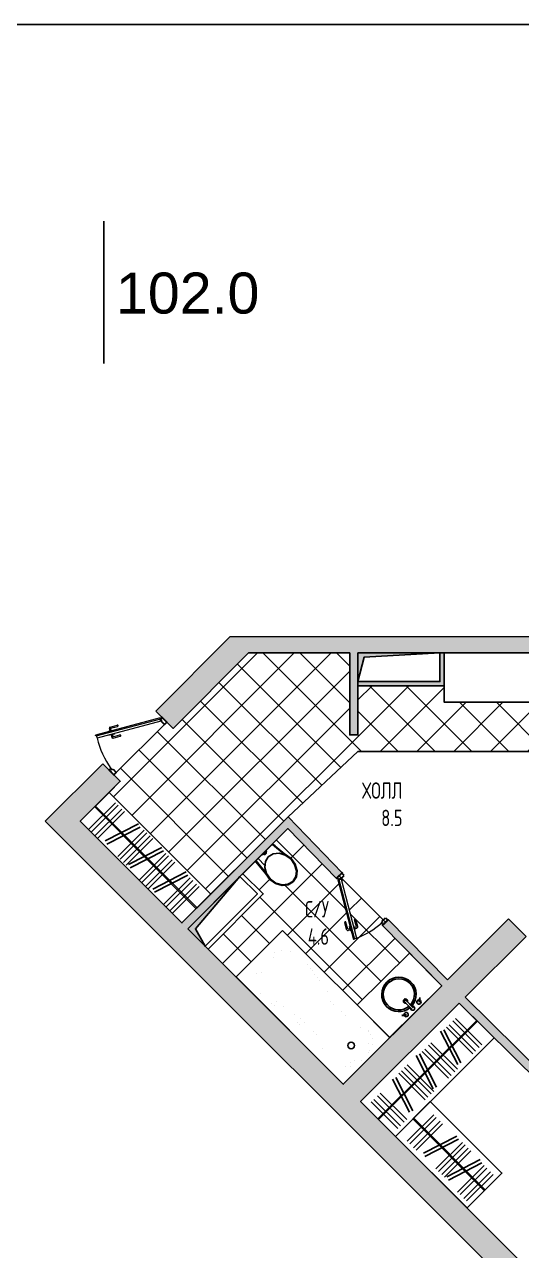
# Model space of a CAD drawing. Header units: millimetres. Extents: x -7516 to 14738, y -3327 to 3625.
# Drawn here: x 4560.4 to 4620.9, y 2876.3 to 3025.8 of the extents above; entities that cross this region are included whole.
import ezdxf

# ---------------------------------------------------------------- set-up
doc = ezdxf.new("R2010")
doc.units = ezdxf.units.MM
doc.header["$LTSCALE"] = 1.5
for name, color, linetype in [('КАНАЛЫ', 253, 'Continuous'), ('кафель', 9, 'Continuous'), ('МЕБЕЛЬ ОСНОВ', 7, 'Continuous'), ('Основные тонкие', 7, 'Continuous')]:
    doc.layers.add(name, color=color, linetype=linetype)
doc.layers.add('новый план', color=6, linetype='Continuous', lineweight=30)
doc.layers.add('СТЕНЫ', color=30, linetype='Continuous', lineweight=30)
doc.styles.add('ARIAL', font='arial.ttf')
doc.styles.add('style1', font='txt.shx', dxfattribs={"width": 0.7, "height": 2.5})

# ---------------------------------------------------------------- blocks, each defined once
blk = doc.blocks.new('дверь наружный')
at = {"color": 0}
for p, q in [((6145.733, 3000.616), (6145.733, 3000.116)), ((6150.283, 3000.616), (6150.283, 3000.116)), ((6145.933, 3000.567), (6145.733, 3000.567)), ((6145.733, 3000.567), (6145.733, 3000.165)), ((6145.733, 3000.165), (6145.882, 3000.165)), ((6145.882, 3000.292), (6145.882, 3000.165)), ((6145.933, 3000.292), (6145.933, 3000.567)), ((6150.083, 3000.292), (6150.083, 3000.567)), ((6150.083, 3000.567), (6150.283, 3000.567)), ((6150.134, 3000.292), (6150.134, 3000.165)), ((6150.283, 3000.165), (6150.134, 3000.165)), ((6150.283, 3000.567), (6150.283, 3000.165))]:
    blk.add_line(p, q, dxfattribs=at)
at = {"color": 0, "lineweight": 9}
for p, q in [((6145.84, 3000.105), (6145.875, 3000.165)), ((6145.84, 3000.105), (6149.369, 2998.068)), ((6145.883, 3000.292), (6145.933, 3000.292)), ((6145.883, 3000.161), (6145.949, 3000.275)), ((6145.949, 3000.275), (6149.434, 2998.262)), ((6150.133, 3000.292), (6150.083, 3000.292)), ((6148.688, 2998.89), (6148.308, 2999.11)), ((6148.732, 2998.956), (6148.348, 2999.178)), ((6148.382, 2998.349), (6147.997, 2998.571)), ((6148.417, 2998.42), (6148.037, 2998.64)), ((6148.379, 2998.611), (6148.391, 2998.631)), ((6148.633, 2998.465), (6148.379, 2998.611)), ((6148.489, 2998.544), (6148.417, 2998.42)), ((6148.557, 2998.505), (6148.483, 2998.376)), ((6148.492, 2998.806), (6148.506, 2998.83)), ((6148.506, 2998.83), (6148.759, 2998.684)), ((6148.617, 2998.766), (6148.688, 2998.89)), ((6148.645, 2998.485), (6148.633, 2998.465)), ((6148.685, 2998.727), (6148.759, 2998.855)), ((6148.685, 2998.727), (6148.719, 2998.786)), ((6148.759, 2998.684), (6148.746, 2998.66)), ((6149.368, 2998.148), (6149.434, 2998.262))]:
    blk.add_line(p, q, dxfattribs=at)
at = {"color": 0, "lineweight": 0}
for p, q in [((6145.875, 3000.165), (6149.403, 2998.128)), ((6149.403, 2998.128), (6149.369, 2998.068))]:
    blk.add_line(p, q, dxfattribs=at)
at = {"color": 0}
blk.add_circle((6145.904, 3000.24), 0.0212, dxfattribs=at)
at = {"color": 0, "lineweight": 0}
blk.add_arc((6144.991, 3000.976), 5.206, 328.58926, 351.04465, dxfattribs=at)
at = {"color": 0, "lineweight": 9}
for centre, major_axis, start_param, end_param in [((6148.328, 2999.144), (-0.0102, 0.0381), 5.497787, 8.63938), ((6148.017, 2998.606), (-0.0102, 0.0381), 5.497787, 8.63938), ((6148.419, 2998.413), (-0.0192, 0.0715), 2.356194, 3.926991), ((6148.695, 2998.892), (-0.0715, -0.0192), 2.356194, 3.926991)]:
    blk.add_ellipse(centre, major_axis=major_axis, ratio=1, start_param=start_param, end_param=end_param, dxfattribs=at)
blk = doc.blocks.new('дверь45С')
at = {"color": 7, "lineweight": 9}
for p, q in [((620.66, 171.423), (620.533, 171.389)), ((621.497, 167.796), (620.533, 171.389)), ((620.65, 171.462), (620.716, 171.48)), ((621.626, 167.821), (620.65, 171.462)), ((621.693, 167.839), (620.716, 171.48)), ((620.463, 170.692), (620.579, 170.262)), ((620.659, 170.821), (620.516, 170.782)), ((620.679, 170.744), (620.541, 170.707)), ((620.541, 170.707), (620.655, 170.283)), ((620.659, 170.821), (620.593, 170.803)), ((620.637, 170.903), (620.663, 170.911)), ((620.713, 170.621), (620.637, 170.903)), ((620.739, 170.628), (620.713, 170.621)), ((620.858, 170.963), (620.881, 170.969)), ((620.881, 170.969), (620.957, 170.686)), ((620.906, 170.887), (621.049, 170.925)), ((620.927, 170.811), (621.065, 170.848)), ((620.957, 170.686), (620.934, 170.68)), ((621.065, 170.848), (621.179, 170.423)), ((621.14, 170.873), (621.255, 170.444)), ((621.624, 167.83), (621.497, 167.796)), ((621.693, 167.839), (621.626, 167.821))]:
    blk.add_line(p, q, dxfattribs=at)
at = {"color": 7, "lineweight": 30}
for p, q in [((618.599, 170.249), (618.952, 170.603)), ((618.633, 170.284), (618.917, 170.568)), ((618.917, 170.568), (619.023, 170.462)), ((618.933, 170.372), (619.023, 170.462)), ((618.775, 170.142), (618.633, 170.284)), ((618.969, 170.337), (618.775, 170.142)), ((618.934, 170.372), (618.969, 170.337)), ((621.495, 167.772), (621.301, 167.578)), ((621.301, 167.578), (621.443, 167.436)), ((621.408, 167.402), (621.762, 167.755)), ((621.443, 167.436), (621.727, 167.72)), ((621.531, 167.737), (621.495, 167.772)), ((621.531, 167.736), (621.621, 167.826)), ((621.727, 167.72), (621.621, 167.826))]:
    blk.add_line(p, q, dxfattribs=at)
at = {"color": 7}
blk.add_circle((621.553, 167.788), 0.0212, dxfattribs=at)
at = {"color": 7, "lineweight": 9}
blk.add_arc((622.223, 166.941), 4.759, 110.8088, 132.26568, dxfattribs=at)
for centre, major_axis, start_param, end_param in [((620.535, 170.711), (0.0641, -0.037), 2.356194, 3.926991), ((621.069, 170.854), (-0.037, -0.0641), 2.356194, 3.926991), ((621.217, 170.434), (-0.0197, -0.0342), 5.497787, 8.63938), ((620.617, 170.273), (-0.0197, -0.0342), 5.497787, 8.63938)]:
    blk.add_ellipse(centre, major_axis=major_axis, ratio=1, start_param=start_param, end_param=end_param, dxfattribs=at)
blk = doc.blocks.new('рпр')
at = {"layer": 'МЕБЕЛЬ ОСНОВ', "color": 7}
for p, q in [((4888.37, 2986.87), (4888.15, 2984.66)), ((4888.41, 2986.97), (4888.22, 2985.01)), ((4888.28, 2985.08), (4888.46, 2986.92)), ((4888.36, 2986.84), (4888.37, 2986.92)), ((4888.37, 2986.92), (4888.41, 2986.97)), ((4888.41, 2986.97), (4888.4, 2986.81)), ((4888.41, 2986.97), (4889.54, 2986.97)), ((4888.41, 2986.97), (4889.54, 2986.97)), ((4888.46, 2986.92), (4888.41, 2986.97)), ((4889.22, 2986.08), (4888.65, 2985.63)), ((4889.88, 2986.24), (4889.22, 2986.08)), ((4889.54, 2986.97), (4890.22, 2986.97)), ((4889.6, 2986.82), (4889.54, 2986.97)), ((4890.16, 2986.82), (4889.6, 2986.82)), ((4889.7, 2986.77), (4889.87, 2986.77)), ((4889.79, 2986.7), (4889.7, 2986.77)), ((4889.87, 2986.77), (4889.73, 2986.77)), ((4889.73, 2986.77), (4890.06, 2986.77)), ((4889.96, 2986.7), (4889.79, 2986.7)), ((4890.55, 2986.07), (4889.88, 2986.24)), ((4890.06, 2986.77), (4889.96, 2986.7)), ((4890.22, 2986.97), (4890.16, 2986.82)), ((4890.22, 2986.97), (4891.33, 2986.97)), ((4891.11, 2985.61), (4890.55, 2986.07)), ((4891.33, 2986.97), (4891.28, 2986.92)), ((4891.28, 2986.92), (4891.47, 2985.08)), ((4891.33, 2986.97), (4891.37, 2986.92)), ((4891.37, 2986.57), (4891.33, 2986.97)), ((4891.37, 2986.92), (4891.4, 2986.62)), ((4891.4, 2986.62), (4891.37, 2986.57)), ((4891.37, 2986.57), (4891.37, 2986.57)), ((4888.2, 2984.98), (4888.06, 2984.13)), ((4888.27, 2984.94), (4888.13, 2984.13)), ((4888.24, 2985.04), (4888.2, 2984.98)), ((4888.65, 2985.63), (4888.27, 2984.94)), ((4891.48, 2984.92), (4891.11, 2985.61)), ((4891.61, 2984.11), (4891.48, 2984.92)), ((4891.55, 2984.95), (4891.51, 2985.03)), ((4891.68, 2984.11), (4891.55, 2984.95)), ((4888.06, 2984.13), (4888.19, 2983.29)), ((4888.13, 2984.13), (4888.26, 2983.32)), ((4888.19, 2983.29), (4888.58, 2982.57)), ((4888.26, 2983.32), (4888.63, 2982.63)), ((4891.09, 2982.61), (4891.48, 2983.3)), ((4891.14, 2982.55), (4891.54, 2983.26)), ((4891.48, 2983.3), (4891.61, 2984.11)), ((4891.54, 2983.26), (4891.68, 2984.11)), ((4888.58, 2982.57), (4889.17, 2982.09)), ((4888.63, 2982.63), (4889.19, 2982.17)), ((4889.17, 2982.09), (4889.86, 2981.92)), ((4889.19, 2982.17), (4889.86, 2982)), ((4889.86, 2982), (4890.53, 2982.16)), ((4889.86, 2981.92), (4890.55, 2982.08)), ((4890.53, 2982.16), (4891.09, 2982.61)), ((4890.55, 2982.08), (4891.14, 2982.55))]:
    blk.add_line(p, q, dxfattribs=at)
at = {"layer": 'МЕБЕЛЬ ОСНОВ', "color": 7, "ltscale": 1.5}
blk.add_lwpolyline([(4891.51, 2985.03), (4891.37, 2986.57)], dxfattribs=at)

msp = doc.modelspace()

# ---------------------------------------------------------------- hatches: boundary and pattern name
at = {"layer": 'кафель', "ltscale": 1.5, "true_color": 0x939598}
h = msp.add_hatch(dxfattribs=at)
h.set_pattern_fill('ANSI37', color=252, angle=90)
h.set_pattern_definition([(135, (4324.1642, 3286.23), (-2.245064, -2.245064), []), (225, (4324.1642, 3286.23), (2.245064, -2.245064), [])])
h.paths.add_polyline_path([(4583.08, 2919.74), (4570.68, 2932.15), (4572.03, 2933.5), (4572.03, 2933.5), (4571.26, 2934.28), (4577.69, 2940.71), (4578.47, 2939.93), (4578.47, 2939.94), (4587.68, 2949.14), (4599.99, 2949.14), (4599.99, 2939.14), (4600.99, 2939.14), (4600.99, 2945.14), (4611.49, 2945.14), (4611.49, 2943.14), (4640.84, 2943.14), (4640.84, 2942.93), (4641.4, 2942.93), (4641.4, 2943.14), (4641.7, 2943.14), (4641.7, 2942.93), (4642.27, 2942.93), (4642.27, 2943.14), (4642.57, 2943.14), (4642.57, 2942.93), (4643.14, 2942.93), (4643.14, 2943.14), (4643.44, 2943.14), (4643.44, 2942.93), (4644.01, 2942.93), (4644.01, 2943.14), (4645.54, 2943.14), (4645.54, 2942.93), (4646.11, 2942.93), (4646.11, 2943.14), (4658.46, 2943.14), (4658.46, 2937.14), (4600.99, 2937.14), (4592.48, 2929.15)])
at = {"layer": 'кафель', "ltscale": 1.5, "true_color": 0x000000}
h = msp.add_hatch(color=18, dxfattribs=at)
h.dxf.hatch_style = 1
h.paths.add_polyline_path([(4600.99, 2945.64), (4600.99, 2949.14), (4610.99, 2949.14), (4601.75, 2948.62)])
at = {"layer": 'кафель', "ltscale": 1.5, "true_color": 0x939598}
h = msp.add_hatch(color=252, dxfattribs=at)
h.dxf.hatch_style = 1
h.paths.add_polyline_path([(4600.99, 2945.14), (4600.99, 2945.64), (4610.99, 2945.64), (4610.99, 2949.14), (4611.49, 2949.14), (4611.49, 2945.14)])
at = {"layer": 'кафель', "ltscale": 1.5, "true_color": 0x6b6d70}
h = msp.add_hatch(color=251, dxfattribs=at)
h.dxf.hatch_style = 1
h.paths.add_polyline_path([(4614.05, 2907.15), (4626.8, 2894.56), (4627.4, 2894.56), (4627.4, 2893.56), (4626.39, 2893.56), (4613.35, 2906.44), (4601.33, 2894.43), (4676.99, 2818.77), (4684.37, 2826.25), (4686.49, 2824.13), (4677, 2814.52), (4565.03, 2926.49), (4562.9, 2928.61), (4569.91, 2935.62), (4572.03, 2933.5), (4567.15, 2928.61), (4579.55, 2916.21), (4592.48, 2929.15), (4599.09, 2922.33), (4598.38, 2921.63), (4592.47, 2927.72), (4586.63, 2921.88), (4581.19, 2915.51), (4582.39, 2913.37), (4599.21, 2896.55), (4611.22, 2908.56), (4603.99, 2915.92), (4604.7, 2916.63), (4611.93, 2909.26), (4619.36, 2916.7), (4621.48, 2914.58)])
at = {"layer": 'кафель', "ltscale": 1.5, "true_color": 0x939598}
h = msp.add_hatch(color=252, dxfattribs=at)
h.dxf.hatch_style = 1
h.paths.add_polyline_path([(4565.03, 2926.49), (4562.9, 2928.61), (4569.91, 2935.62), (4572.03, 2933.5), (4567.15, 2928.61), (4579.55, 2916.21), (4592.48, 2929.15), (4599.09, 2922.33), (4598.38, 2921.63), (4592.47, 2927.72), (4580.26, 2915.5), (4599.21, 2896.55), (4611.22, 2908.56), (4603.99, 2915.92), (4604.7, 2916.63), (4611.93, 2909.26), (4619.36, 2916.7), (4621.48, 2914.58), (4614.05, 2907.15), (4626.8, 2894.56), (4627.4, 2894.56), (4627.4, 2893.56), (4626.39, 2893.56), (4613.35, 2906.44), (4601.33, 2894.43), (4676.99, 2818.77), (4684.37, 2826.25), (4686.49, 2824.13), (4677, 2814.52)])
h = msp.add_hatch(dxfattribs=at)
h.set_pattern_fill('ANSI37', color=252, angle=90)
h.set_pattern_definition([(135, (4595.2914, 3007.413), (-2.24506, -2.24506), []), (225, (4595.2914, 3007.413), (2.24506, -2.24506), [])])
h.paths.add_polyline_path([(4591.81, 2915.31), (4586.13, 2909.63), (4582.73, 2913.03), (4589.45, 2919.75), (4586.98, 2922.22), (4592.47, 2927.72), (4598.38, 2921.63), (4598.73, 2921.98), (4604.35, 2916.29), (4603.99, 2915.92), (4607.29, 2912.55), (4600.91, 2906.21)])
h.paths.add_polyline_path([(4600.56, 2914.3), (4598.68, 2921.5), (4598.93, 2921.57), (4600.81, 2914.37)], flags=16)
edge = h.paths.add_edge_path(flags=16)
edge.add_line((4599.38, 2916.27), (4599.61, 2915.41))
edge.add_ellipse((4599.75, 2915.45), major_axis=(-0.105, -0.105), ratio=1, start_angle=-30.3412, end_angle=59.6588)
edge.add_line((4599.79, 2915.3), (4600.08, 2915.38))
edge.add_line((4600.08, 2915.38), (4600.12, 2915.22))
edge.add_line((4600.12, 2915.22), (4600.45, 2914.19))
edge.add_line((4600.45, 2914.19), (4598.54, 2921.49))
edge.add_line((4598.54, 2921.49), (4598.67, 2921.52))
edge.add_line((4598.67, 2921.52), (4598.68, 2921.51))
edge.add_line((4598.68, 2921.51), (4598.79, 2921.62))
edge.add_arc((4598.82, 2921.59), 0.0425, 494.6588, 630)
edge.add_arc((4598.82, 2921.59), 0.0425, 630, 764.6588)
edge.add_line((4598.85, 2921.62), (4598.93, 2921.62))
edge.add_line((4598.93, 2921.62), (4599.32, 2922))
edge.add_line((4599.32, 2922), (4599.04, 2922.29))
edge.add_line((4599.04, 2922.29), (4598.47, 2921.72))
edge.add_line((4598.47, 2921.72), (4598.67, 2921.52))
edge.add_line((4598.67, 2921.52), (4598.54, 2921.49))
edge.add_line((4598.54, 2921.49), (4600.03, 2915.8))
edge.add_line((4600.03, 2915.8), (4599.98, 2915.78))
edge.add_line((4599.98, 2915.78), (4600.04, 2915.53))
edge.add_line((4600.04, 2915.53), (4599.76, 2915.46))
edge.add_line((4599.76, 2915.46), (4599.53, 2916.31))
edge.add_ellipse((4599.46, 2916.29), major_axis=(-0.0558, -0.0558), ratio=1, start_angle=149.6588, end_angle=329.6588)
edge = h.paths.add_edge_path(flags=16)
edge.add_line((4600.57, 2915.51), (4600.7, 2915.54))
edge.add_line((4600.7, 2915.54), (4600.86, 2915.58))
edge.add_ellipse((4600.82, 2915.73), major_axis=(-0.105, 0.105), ratio=1, start_angle=149.6588, end_angle=239.6588)
edge.add_line((4600.96, 2915.77), (4600.74, 2916.62))
edge.add_ellipse((4600.66, 2916.6), major_axis=(-0.0558, -0.0558), ratio=1, start_angle=149.6588, end_angle=329.6588)
edge.add_line((4600.58, 2916.58), (4600.81, 2915.73))
edge.add_line((4600.81, 2915.73), (4600.53, 2915.66))
edge.add_line((4600.53, 2915.66), (4600.57, 2915.51))
h.paths.add_polyline_path([(4589.8, 2925.05), (4589.86, 2924.9), (4589.47, 2924.5), (4589.32, 2924.56), (4589.32, 2924.56)], flags=17)
h.paths.add_polyline_path([(4590.59, 2925.84), (4590.9, 2925.58), (4590.86, 2925.54), (4590.59, 2925.77), (4590.58, 2925.84)], flags=17)
h.paths.add_polyline_path([(4588.56, 2923.66), (4588.57, 2923.71), (4588.62, 2923.65), (4589.77, 2922.25), (4589.8, 2922.16)], flags=16)
h.paths.add_polyline_path([(4603.85, 2916.21), (4604.06, 2915.99), (4604.63, 2916.56), (4604.35, 2916.84), (4603.96, 2916.46), (4604.03, 2916.38)], flags=16)
h.paths.add_polyline_path([(4593.12, 2921.23), (4593.5, 2921.83), (4593.58, 2922.58), (4593.36, 2923.37), (4592.86, 2924.06), (4592.17, 2924.56), (4592.08, 2924.59), (4591.39, 2924.72), (4590.67, 2924.65), (4590.08, 2924.29), (4589.72, 2923.71), (4589.64, 2922.99), (4589.86, 2922.24), (4590.33, 2921.57), (4590.28, 2921.52), (4590.97, 2921.02), (4591.76, 2920.78), (4592.51, 2920.86)], flags=16)
h.paths.add_polyline_path([(4589.69, 2924.55), (4589.81, 2924.68), (4589.83, 2924.79), (4589.59, 2924.56), (4589.57, 2924.54)], flags=16)
at = {"layer": 'МЕБЕЛЬ ОСНОВ', "ltscale": 1.5, "true_color": 0x939598}
h = msp.add_hatch(color=252, dxfattribs=at)
h.dxf.hatch_style = 1
h.paths.add_polyline_path([(4578.47, 2939.94), (4576.35, 2942.06), (4576.35, 2942.06), (4585.44, 2951.14), (4674.49, 2951.14), (4674.49, 2954.14), (4676.49, 2954.14), (4676.49, 2954.72), (4709.98, 2954.72), (4709.98, 2938.64), (4706.98, 2938.64), (4706.99, 2948.72), (4703.98, 2948.72), (4703.98, 2951.72), (4679.49, 2951.72), (4679.49, 2949.14), (4600.99, 2949.14), (4600.99, 2939.14), (4599.99, 2939.14), (4599.99, 2949.14), (4587.68, 2949.14)])

# ---------------------------------------------------------------- linework, layer by layer
for p, q in [((4571.46, 2930.88), (4568.22, 2927.66)), ((4571.77, 2930.57), (4568.53, 2927.34)), ((4568.92, 2930.38), (4581.3, 2917.95)), ((4581.39, 2918.04), (4569.01, 2930.47)), ((4572.23, 2930.11), (4568.99, 2926.88)), ((4572.54, 2929.8), (4569.3, 2926.57)), ((4574.25, 2928.3), (4570.19, 2926.21)), ((4574.46, 2927.9), (4570.39, 2925.81)), ((4574.96, 2927.53), (4571.73, 2924.31)), ((4575.28, 2927.22), (4572.04, 2923.99)), ((4575.67, 2926.82), (4572.44, 2923.59)), ((4575.99, 2926.5), (4572.75, 2923.28)), ((4577.11, 2925.42), (4573.05, 2923.33)), ((4577.31, 2925.02), (4573.25, 2922.93)), ((4577.6, 2924.7), (4574.37, 2921.47)), ((4577.92, 2924.38), (4574.68, 2921.16)), ((4578.37, 2923.93), (4575.14, 2920.7)), ((4578.69, 2923.61), (4575.45, 2920.39)), ((4580.07, 2922.44), (4576.01, 2920.35)), ((4580.27, 2922.05), (4576.21, 2919.96)), ((4580.57, 2921.73), (4577.33, 2918.5)), ((4580.88, 2921.41), (4577.64, 2918.19)), ((4581.34, 2920.95), (4578.1, 2917.73)), ((4581.65, 2920.64), (4578.41, 2917.41)), ((4615.47, 2904.32), (4603.43, 2892.33)), ((4603.52, 2892.23), (4615.56, 2904.23)), ((4611.78, 2903.49), (4615.01, 2900.26)), ((4612.1, 2903.81), (4615.32, 2900.57)), ((4612.56, 2904.26), (4615.78, 2901.03)), ((4612.87, 2904.58), (4616.1, 2901.34)), ((4611.07, 2903), (4613.16, 2898.94)), ((4611.46, 2903.2), (4613.55, 2899.14)), ((4608.81, 2900.53), (4612.04, 2897.29)), ((4609.13, 2900.84), (4612.35, 2897.61)), ((4609.58, 2901.3), (4612.81, 2898.06)), ((4609.9, 2901.61), (4613.12, 2898.38)), ((4608.09, 2900.04), (4610.18, 2895.97)), ((4608.49, 2900.24), (4610.58, 2896.18)), ((4605.98, 2897.89), (4609.2, 2894.65)), ((4606.29, 2898.2), (4609.52, 2894.97)), ((4606.69, 2898.6), (4609.92, 2895.36)), ((4607.01, 2898.91), (4610.23, 2895.68)), ((4605.21, 2897.18), (4607.3, 2893.12)), ((4605.61, 2897.38), (4607.7, 2893.32)), ((4602.94, 2894.7), (4606.17, 2891.46)), ((4603.4, 2895.15), (4606.63, 2891.92)), ((4603.72, 2895.47), (4606.94, 2892.23)), ((4602.63, 2894.38), (4605.85, 2891.15)), ((4610.24, 2892.81), (4607, 2889.59)), ((4610.55, 2892.5), (4607.31, 2889.27)), ((4607.7, 2892.31), (4616.4, 2883.57)), ((4611.01, 2892.04), (4607.77, 2888.81)), ((4616.49, 2883.66), (4607.79, 2892.4)), ((4611.32, 2891.72), (4608.08, 2888.5)), ((4613.03, 2890.23), (4608.97, 2888.14)), ((4613.24, 2889.83), (4609.17, 2887.74)), ((4613.74, 2889.46), (4610.51, 2886.24)), ((4614.05, 2889.15), (4610.82, 2885.92)), ((4614.45, 2888.75), (4611.22, 2885.52)), ((4614.77, 2888.43), (4611.53, 2885.21)), ((4615.89, 2887.35), (4611.82, 2885.26)), ((4616.09, 2886.95), (4612.03, 2884.86)), ((4616.38, 2886.63), (4613.15, 2883.4)), ((4616.69, 2886.31), (4613.46, 2883.09)), ((4617.15, 2885.86), (4613.92, 2882.63)), ((4617.46, 2885.54), (4614.23, 2882.32))]:
    msp.add_line(p, q)
msp.add_lwpolyline([(4570.69, 2932.14), (4583.09, 2919.74), (4579.55, 2916.21), (4567.15, 2928.61)], close=True)
at = {"layer": 'КАНАЛЫ', "color": 18, "ltscale": 1.5, "true_color": 0x000000}
msp.add_lwpolyline([(4600.99, 2945.64), (4600.99, 2949.14), (4610.99, 2949.14), (4601.75, 2948.62), (4600.99, 2945.64)], dxfattribs=at)
at = {"layer": 'КАНАЛЫ', "ltscale": 1.5}
for points in [[(4600.99, 2945.64), (4600.99, 2945.14), (4611.49, 2945.14), (4611.49, 2949.14), (4610.99, 2949.14), (4610.99, 2945.64), (4600.99, 2945.64)], [(4580.26, 2915.5), (4586.62, 2921.87), (4581.19, 2915.51), (4582.38, 2913.38), (4580.26, 2915.5)], [(4582.38, 2913.38), (4588.74, 2919.75), (4586.62, 2921.87), (4586.98, 2922.22), (4589.45, 2919.75), (4582.73, 2913.03), (4582.38, 2913.38)]]:
    msp.add_lwpolyline(points, dxfattribs=at)
at = {"layer": 'кафель', "ltscale": 1.5}
msp.add_lwpolyline([(4658.46, 2943.14), (4658.46, 2937.14), (4600.99, 2937.14), (4592.48, 2929.15), (4583.08, 2919.74), (4570.67, 2932.14), (4572.03, 2933.5), (4571.26, 2934.28), (4577.69, 2940.71), (4578.47, 2939.94), (4587.68, 2949.14), (4599.99, 2949.14), (4599.99, 2939.14), (4600.99, 2939.14), (4600.99, 2945.14), (4611.49, 2945.14), (4611.49, 2943.14)], close=True, dxfattribs=at)
msp.add_lwpolyline([(4611.22, 2908.56), (4599.21, 2896.55), (4582.73, 2913.03), (4589.45, 2919.75), (4586.98, 2922.22), (4592.47, 2927.72), (4598.38, 2921.63), (4598.73, 2921.98), (4604.35, 2916.29), (4603.99, 2915.92), (4611.22, 2908.56)], dxfattribs=at)
at = {"layer": 'МЕБЕЛЬ ОСНОВ', "ltscale": 1.5}
for p, q in [((4609.82, 2894.43), (4618.54, 2885.71)), ((4605.57, 2890.18), (4614.3, 2881.46))]:
    msp.add_line(p, q, dxfattribs=at)
msp.add_lwpolyline([(4570.05, 2984.45), (4570.05, 3001.79)], dxfattribs=at)
for points in [[(4611.49, 2943.14), (4611.49, 2949.14), (4652.46, 2949.14), (4652.46, 2943.14)], [(4591.81, 2915.31), (4604.89, 2902.23), (4599.21, 2896.55), (4586.14, 2909.64)], [(4613.35, 2906.44), (4617.59, 2902.2), (4605.57, 2890.18), (4601.33, 2894.43)], [(4609.82, 2894.43), (4618.54, 2885.71), (4614.3, 2881.46), (4605.57, 2890.18)]]:
    msp.add_lwpolyline(points, close=True, dxfattribs=at)
at = {"layer": 'МЕБЕЛЬ ОСНОВ', "ltscale": 600, "const_width": 0.00106}
for points in [[(4601.78, 2899.69), (4601.99, 2899.94), (4602.37, 2900.48), (4602.63, 2900.95), (4602.77, 2901.37), (4602.8, 2901.74), (4602.76, 2902.08), (4602.66, 2902.37), (4602.53, 2902.65), (4602.37, 2902.91), (4602.19, 2903.18), (4601.98, 2903.44), (4601.75, 2903.7), (4601.48, 2903.96), (4601.2, 2904.23), (4600.88, 2904.5), (4600.55, 2904.78), (4600.19, 2905.08), (4599.81, 2905.38), (4599.43, 2905.7), (4599.04, 2906.04), (4598.65, 2906.39), (4598.26, 2906.77), (4597.88, 2907.17), (4597.51, 2907.59), (4597.15, 2908.02), (4596.81, 2908.47), (4596.48, 2908.92), (4596.17, 2909.36), (4595.87, 2909.79), (4595.59, 2910.19), (4595.33, 2910.56), (4595.08, 2910.9), (4594.38, 2911.65), (4594.16, 2911.9), (4593.92, 2912.13), (4593.68, 2912.33), (4593.42, 2912.5), (4593.14, 2912.65), (4592.83, 2912.76), (4592.48, 2912.85), (4592.08, 2912.89), (4591.63, 2912.85), (4591.13, 2912.72), (4590.56, 2912.47), (4589.94, 2912.08), (4589.59, 2911.79), (4589.35, 2911.49), (4588.96, 2910.86), (4588.7, 2910.3), (4588.57, 2909.79), (4588.53, 2909.34), (4588.57, 2908.94), (4588.66, 2908.59), (4588.77, 2908.28), (4588.92, 2908), (4589.09, 2907.74), (4589.29, 2907.5), (4589.52, 2907.27), (4589.78, 2907.04), (4590.54, 2906.36), (4590.88, 2906.11), (4591.25, 2905.85), (4591.65, 2905.57), (4592.08, 2905.27), (4592.52, 2904.96), (4592.97, 2904.63), (4593.41, 2904.29), (4593.85, 2903.93), (4594.27, 2903.56), (4594.67, 2903.18), (4595.04, 2902.79), (4595.4, 2902.4), (4595.73, 2902.01), (4596.05, 2901.62), (4596.36, 2901.25), (4596.65, 2900.89), (4596.94, 2900.55), (4597.21, 2900.24), (4597.48, 2899.95), (4597.74, 2899.69), (4598, 2899.46), (4598.26, 2899.25), (4598.52, 2899.06), (4598.79, 2898.91), (4599.06, 2898.78), (4599.36, 2898.68), (4599.69, 2898.63), (4600.07, 2898.67), (4600.49, 2898.81), (4600.95, 2899.06), (4601.49, 2899.44)], [(4601.37, 2900.03), (4601.57, 2900.27), (4601.92, 2900.76), (4602.14, 2901.16), (4602.24, 2901.48), (4602.27, 2901.73), (4602.24, 2901.96), (4602.17, 2902.18), (4602.06, 2902.4), (4601.93, 2902.63), (4601.77, 2902.86), (4601.58, 2903.09), (4601.36, 2903.33), (4601.12, 2903.58), (4600.84, 2903.83), (4600.54, 2904.1), (4600.21, 2904.37), (4599.85, 2904.67), (4599.48, 2904.97), (4599.09, 2905.3), (4598.69, 2905.64), (4598.29, 2906.01), (4597.88, 2906.4), (4597.49, 2906.81), (4597.11, 2907.24), (4596.74, 2907.7), (4596.39, 2908.15), (4596.05, 2908.61), (4595.73, 2909.06), (4595.43, 2909.48), (4595.16, 2909.88), (4594.9, 2910.25), (4594.67, 2910.56), (4593.98, 2911.29), (4593.77, 2911.54), (4593.57, 2911.74), (4593.37, 2911.91), (4593.16, 2912.05), (4592.93, 2912.16), (4592.67, 2912.26), (4592.39, 2912.33), (4592.08, 2912.36), (4591.72, 2912.33), (4591.3, 2912.22), (4590.81, 2912), (4590.24, 2911.64), (4589.96, 2911.42), (4589.78, 2911.18), (4589.42, 2910.61), (4589.2, 2910.12), (4589.09, 2909.7), (4589.06, 2909.34), (4589.09, 2909.03), (4589.16, 2908.75), (4589.26, 2908.5), (4589.37, 2908.27), (4589.51, 2908.06), (4589.68, 2907.85), (4589.88, 2907.65), (4590.13, 2907.44), (4590.87, 2906.77), (4591.19, 2906.54), (4591.55, 2906.28), (4591.95, 2906.01), (4592.38, 2905.71), (4592.83, 2905.39), (4593.28, 2905.05), (4593.74, 2904.7), (4594.19, 2904.33), (4594.63, 2903.95), (4595.04, 2903.55), (4595.43, 2903.15), (4595.79, 2902.75), (4596.14, 2902.35), (4596.46, 2901.96), (4596.77, 2901.59), (4597.06, 2901.23), (4597.34, 2900.9), (4597.6, 2900.59), (4597.86, 2900.32), (4598.1, 2900.07), (4598.34, 2899.86), (4598.58, 2899.67), (4598.81, 2899.51), (4599.03, 2899.38), (4599.26, 2899.27), (4599.48, 2899.2), (4599.7, 2899.17), (4599.96, 2899.19), (4600.27, 2899.3), (4600.67, 2899.51), (4601.17, 2899.86)]]:
    msp.add_lwpolyline(points, close=True, dxfattribs=at)
at = {"layer": 'МЕБЕЛЬ ОСНОВ', "ltscale": 5}
msp.add_lwpolyline([(4600.92, 2906.22), (4607.28, 2912.54), (4611.22, 2908.56), (4604.86, 2902.24)], close=True, dxfattribs=at)
for points in [[(4606.69, 2906.61), (4607.57, 2905.72)], [(4607.74, 2905.88), (4606.85, 2906.78)]]:
    msp.add_lwpolyline(points, dxfattribs=at)
at = {"layer": 'МЕБЕЛЬ ОСНОВ', "ltscale": 600}
msp.add_circle((4600.17, 2901.27), 0.41, dxfattribs=at)
at = {"layer": 'МЕБЕЛЬ ОСНОВ', "ltscale": 5}
for centre, radius, start, end in [((4605.99, 2907.5), 2.1, 317.6758, 311.2529), ((4605.99, 2907.5), 1.9, 317.995, 310.8951), ((4606.79, 2906.69), 0.254, 340.5037, 285.396), ((4606.79, 2906.69), 0.199, 348.4604, 276.075), ((4606.77, 2906.7), 0.118, 44.6469, 224.6469), ((4608.43, 2906.57), 0.254, 85.9519, 66.0381), ((4609.37, 2906.7), 0.926, 154.1647, 189.5601), ((4607.62, 2906.95), 0.926, 333.8165, 9.2119), ((4606.74, 2904.1), 0.926, 79.7337, 115.1291), ((4606.51, 2905.85), 0.926, 259.7337, 295.1291), ((4606.88, 2905.03), 0.254, 203.2556, 183.3419), ((4607.66, 2905.81), 0.254, 163.8977, 108.7901)]:
    msp.add_arc(centre, radius, start, end, dxfattribs=at)
at = {"layer": 'Основные тонкие'}
msp.add_lwpolyline([(4460.48, 2738.78), (4855.98, 2738.78), (4855.98, 3025.78), (4460.48, 3025.78)], close=True, dxfattribs=at)
at = {"layer": 'СТЕНЫ', "color": 252, "lineweight": 0, "ltscale": 1.5, "true_color": 0x939598}
for points in [[(4587.68, 2949.14), (4578.47, 2939.93), (4576.35, 2942.06), (4585.44, 2951.14), (4674.49, 2951.14), (4674.49, 2954.14), (4676.49, 2954.14), (4676.49, 2954.72), (4709.98, 2954.72), (4709.98, 2938.64), (4706.98, 2938.64), (4706.99, 2948.72), (4703.98, 2948.72), (4703.98, 2951.72), (4679.49, 2951.72), (4679.49, 2949.14), (4600.99, 2949.14), (4600.99, 2939.14), (4599.99, 2939.14), (4599.99, 2949.14), (4587.68, 2949.14)], [(4565.03, 2926.49), (4562.9, 2928.61), (4569.91, 2935.62), (4572.03, 2933.5), (4567.15, 2928.61), (4579.55, 2916.21), (4592.48, 2929.15), (4599.09, 2922.33), (4598.38, 2921.63), (4592.47, 2927.72), (4580.26, 2915.5), (4599.21, 2896.55), (4611.22, 2908.56), (4603.99, 2915.92), (4604.7, 2916.63), (4611.93, 2909.26), (4619.36, 2916.7), (4621.48, 2914.58), (4614.05, 2907.15), (4626.8, 2894.56)], [(4677, 2814.52), (4565.03, 2926.49)], [(4626.39, 2893.56), (4613.35, 2906.44), (4601.33, 2894.43), (4676.99, 2818.77)]]:
    msp.add_lwpolyline(points, dxfattribs=at)

# ---------------------------------------------------------------- block references
at = {"layer": 'МЕБЕЛЬ ОСНОВ', "rotation": 45.06814182408634}
msp.add_blockref('рпр', (3250.62, -2646.56), dxfattribs=at)
at = {"layer": 'новый план', "color": 0, "lineweight": -3, "xscale": 2, "yscale": 2, "zscale": 2, "rotation": 225.0000000000001}
msp.add_blockref('дверь наружный', (9025.63, 15875.54), dxfattribs=at)
at = {"layer": 'Основные тонкие', "color": 1, "xscale": 1.999999999999999, "yscale": 1.999999999999999, "zscale": 1.999999999999999, "rotation": 179.6438223374782}
msp.add_blockref('дверь45С', (5843.99, 3249.43), dxfattribs=at)

# ---------------------------------------------------------------- texts
at = {"layer": 'МЕБЕЛЬ ОСНОВ', "ltscale": 1.5}
for s, width, insert, char_height, attachment_point, style in [('\\pxqr;102.0', 15.1598, (4573.83, 2990.46), 5, 7, 'ARIAL'), ('\\pxqr;ХОЛЛ\\P8.5', 6.5956, (4606.43, 2933.36), 2, 3, 'style1'), ('\\pxqr;С/У\\P4.6', 4.5804, (4597.47, 2918.89), 2, 3, 'style1')]:
    msp.add_mtext_dynamic_manual_height_columns(s, width=width, gutter_width=12.5, heights=[0], dxfattribs=dict(at, insert=insert, char_height=char_height, attachment_point=attachment_point, style=style))

doc.saveas('drawing.dxf')
